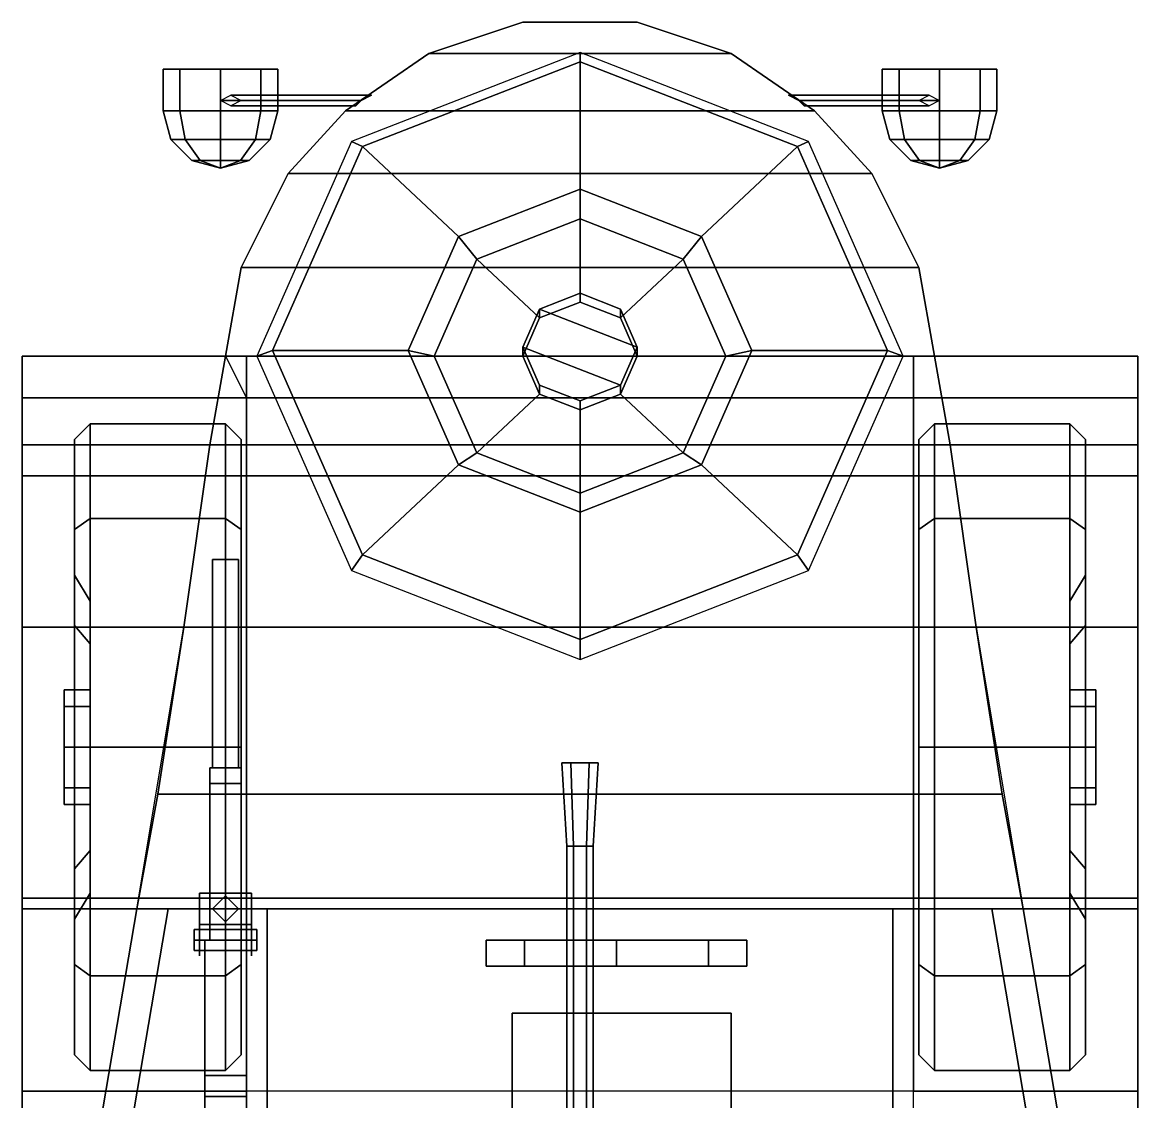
# Model space of a CAD drawing. Header units: millimetres. Extents: x -1.17 to 3, y -2.49 to 7.5.
# Drawn here: x -1.07 to 1.07, y 1.15 to 3.22 of the extents above; entities that cross this region are included whole.
import ezdxf

# ---------------------------------------------------------------- set-up
doc = ezdxf.new("R2010")
doc.units = ezdxf.units.MM
for name, color, linetype in [('gun', 1, 'Continuous'), ('mudguards', 6, 'Continuous'), ('turret', 2, 'Continuous'), ('wheels', 2, 'Continuous')]:
    doc.layers.add(name, color=color, linetype=linetype)

msp = doc.modelspace()

# ---------------------------------------------------------------- linework, layer by layer
for points in [[(-0.11, 3.22, 0.94), (-0.29, 3.16, 0.79), (-0.29, 3.16, 1), (-0.11, 3.22, 0.97)], [(-0.11, 3.22, 0.97), (-0.29, 3.16, 1), (0.29, 3.16, 1), (0.11, 3.22, 0.97)], [(0.11, 3.22, 0.94), (0.29, 3.16, 0.79), (-0.29, 3.16, 0.79), (-0.11, 3.22, 0.94)], [(0.11, 3.22, 0.97), (0.11, 3.22, 0.94), (-0.11, 3.22, 0.94), (-0.11, 3.22, 0.97)], [(0.29, 3.16, 1), (0.29, 3.16, 0.79), (0.11, 3.22, 0.94), (0.11, 3.22, 0.97)], [(-0.29, 3.16, 0.73), (-0.45, 3.05, 0.69), (-0.45, 3.05, 1.04), (-0.29, 3.16, 1)], [(-0.29, 3.16, 1), (-0.45, 3.05, 1.04), (0.45, 3.05, 1.04), (0.29, 3.16, 1)], [(0.29, 3.16, 0.73), (0.45, 3.05, 0.69), (-0.45, 3.05, 0.69), (-0.29, 3.16, 0.73)], [(0, 3.1621, 0.9966), (-0.4384, 2.9916, 1.0591), (-0.4172, 2.982, 1.0945), (0, 3.1443, 1.0351)], [(0.29, 3.16, 0.79), (0.29, 3.16, 0.73), (-0.29, 3.16, 0.73), (-0.29, 3.16, 0.79)], [(0.4384, 2.9916, 1.0591), (0, 3.1621, 0.9966), (0, 3.1443, 1.0351), (0.4172, 2.982, 1.0945)], [(0.45, 3.05, 1.04), (0.45, 3.05, 0.69), (0.29, 3.16, 0.73), (0.29, 3.16, 1)], [(-0.7678, 3.13, 0.9478), (-0.8, 3.13, 0.87), (-0.8, 3.05, 0.87), (-0.7678, 3.05, 0.9478)], [(-0.8, 3.13, 0.87), (-0.7678, 3.13, 0.7922), (-0.7678, 3.05, 0.7922), (-0.8, 3.05, 0.87)], [(-0.6122, 3.13, 0.9478), (-0.8, 3.13, 0.87), (-0.7678, 3.13, 0.9478), (-0.69, 3.13, 0.98)], [(-0.58, 3.13, 0.87), (-0.7678, 3.13, 0.7922), (-0.8, 3.13, 0.87), (-0.6122, 3.13, 0.9478)], [(-0.69, 3.13, 0.98), (-0.7678, 3.13, 0.9478), (-0.7678, 3.05, 0.9478), (-0.69, 3.05, 0.98)], [(-0.7678, 3.13, 0.7922), (-0.69, 3.13, 0.76), (-0.69, 3.05, 0.76), (-0.7678, 3.05, 0.7922)], [(-0.6122, 3.13, 0.7922), (-0.69, 3.13, 0.76), (-0.7678, 3.13, 0.7922), (-0.58, 3.13, 0.87)], [(-0.6122, 3.13, 0.9478), (-0.69, 3.13, 0.98), (-0.69, 3.05, 0.98), (-0.6122, 3.05, 0.9478)], [(-0.69, 3.13, 0.76), (-0.6122, 3.13, 0.7922), (-0.6122, 3.05, 0.7922), (-0.69, 3.05, 0.76)], [(-0.58, 3.13, 0.87), (-0.6122, 3.13, 0.9478), (-0.6122, 3.05, 0.9478), (-0.58, 3.05, 0.87)], [(-0.6122, 3.13, 0.7922), (-0.58, 3.13, 0.87), (-0.58, 3.05, 0.87), (-0.6122, 3.05, 0.7922)], [(0, 3.1443, 1.0351), (-0.4172, 2.982, 1.0945), (-0.2333, 2.8094, 1.1578), (0, 2.9002, 1.1246)], [(0.4172, 2.982, 1.0945), (0, 3.1443, 1.0351), (0, 2.9002, 1.1246), (0.2333, 2.8094, 1.1578)], [(0.8, 3.13, 0.87), (0.6122, 3.13, 0.7922), (0.58, 3.13, 0.87), (0.7678, 3.13, 0.9478)], [(0.7678, 3.13, 0.9478), (0.58, 3.13, 0.87), (0.6122, 3.13, 0.9478), (0.69, 3.13, 0.98)], [(0.6122, 3.13, 0.9478), (0.58, 3.13, 0.87), (0.58, 3.05, 0.87), (0.6122, 3.05, 0.9478)], [(0.58, 3.13, 0.87), (0.6122, 3.13, 0.7922), (0.6122, 3.05, 0.7922), (0.58, 3.05, 0.87)], [(0.7678, 3.13, 0.7922), (0.69, 3.13, 0.76), (0.6122, 3.13, 0.7922), (0.8, 3.13, 0.87)], [(0.6122, 3.13, 0.7922), (0.69, 3.13, 0.76), (0.69, 3.05, 0.76), (0.6122, 3.05, 0.7922)], [(0.69, 3.13, 0.98), (0.6122, 3.13, 0.9478), (0.6122, 3.05, 0.9478), (0.69, 3.05, 0.98)], [(0.69, 3.13, 0.76), (0.7678, 3.13, 0.7922), (0.7678, 3.05, 0.7922), (0.69, 3.05, 0.76)], [(0.7678, 3.13, 0.9478), (0.69, 3.13, 0.98), (0.69, 3.05, 0.98), (0.7678, 3.05, 0.9478)], [(0.8, 3.13, 0.87), (0.7678, 3.13, 0.9478), (0.7678, 3.05, 0.9478), (0.8, 3.05, 0.87)], [(0.7678, 3.13, 0.7922), (0.8, 3.13, 0.87), (0.8, 3.05, 0.87), (0.7678, 3.05, 0.7922)], [(-0.4, 3.08, 0.77), (-0.42, 3.07, 0.76), (-0.69, 3.07, 0.76), (-0.67, 3.08, 0.77)], [(-0.42, 3.07, 0.76), (-0.43, 3.06, 0.77), (-0.67, 3.06, 0.77), (-0.69, 3.07, 0.76)], [(-0.42, 3.07, 0.78), (-0.4, 3.08, 0.77), (-0.67, 3.08, 0.77), (-0.65, 3.07, 0.78)], [(-0.43, 3.06, 0.77), (-0.42, 3.07, 0.78), (-0.65, 3.07, 0.78), (-0.67, 3.06, 0.77)], [(0.42, 3.07, 0.76), (0.4, 3.08, 0.77), (0.67, 3.08, 0.77), (0.69, 3.07, 0.76)], [(0.4, 3.08, 0.77), (0.42, 3.07, 0.78), (0.65, 3.07, 0.78), (0.67, 3.08, 0.77)], [(0.43, 3.06, 0.77), (0.42, 3.07, 0.76), (0.69, 3.07, 0.76), (0.67, 3.06, 0.77)], [(0.42, 3.07, 0.78), (0.43, 3.06, 0.77), (0.67, 3.06, 0.77), (0.65, 3.07, 0.78)], [(-0.7574, 2.995, 0.9374), (-0.7678, 3.05, 0.9478), (-0.8, 3.05, 0.87), (-0.7853, 2.995, 0.87)], [(-0.7853, 2.995, 0.87), (-0.8, 3.05, 0.87), (-0.7678, 3.05, 0.7922), (-0.7574, 2.995, 0.8026)], [(-0.69, 2.995, 0.9653), (-0.69, 3.05, 0.98), (-0.7678, 3.05, 0.9478), (-0.7574, 2.995, 0.9374)], [(-0.7574, 2.995, 0.8026), (-0.7678, 3.05, 0.7922), (-0.69, 3.05, 0.76), (-0.69, 2.995, 0.7747)], [(-0.6226, 2.995, 0.9374), (-0.6122, 3.05, 0.9478), (-0.69, 3.05, 0.98), (-0.69, 2.995, 0.9653)], [(-0.69, 2.995, 0.7747), (-0.69, 3.05, 0.76), (-0.6122, 3.05, 0.7922), (-0.6226, 2.995, 0.8026)], [(-0.5947, 2.995, 0.87), (-0.58, 3.05, 0.87), (-0.6122, 3.05, 0.9478), (-0.6226, 2.995, 0.9374)], [(-0.6226, 2.995, 0.8026), (-0.6122, 3.05, 0.7922), (-0.58, 3.05, 0.87), (-0.5947, 2.995, 0.87)], [(-0.45, 3.05, 0.69), (-0.56, 2.93, 0.65), (-0.56, 2.93, 1.08), (-0.45, 3.05, 1.04)], [(-0.45, 3.05, 1.04), (-0.56, 2.93, 1.08), (0.56, 2.93, 1.08), (0.45, 3.05, 1.04)], [(0.45, 3.05, 0.69), (0.56, 2.93, 0.65), (-0.56, 2.93, 0.65), (-0.45, 3.05, 0.69)], [(0.56, 2.93, 1.08), (0.56, 2.93, 0.65), (0.45, 3.05, 0.69), (0.45, 3.05, 1.04)], [(0.6226, 2.995, 0.9374), (0.6122, 3.05, 0.9478), (0.58, 3.05, 0.87), (0.5947, 2.995, 0.87)], [(0.5947, 2.995, 0.87), (0.58, 3.05, 0.87), (0.6122, 3.05, 0.7922), (0.6226, 2.995, 0.8026)], [(0.6226, 2.995, 0.8026), (0.6122, 3.05, 0.7922), (0.69, 3.05, 0.76), (0.69, 2.995, 0.7747)], [(0.69, 2.995, 0.9653), (0.69, 3.05, 0.98), (0.6122, 3.05, 0.9478), (0.6226, 2.995, 0.9374)], [(0.69, 2.995, 0.7747), (0.69, 3.05, 0.76), (0.7678, 3.05, 0.7922), (0.7574, 2.995, 0.8026)], [(0.7574, 2.995, 0.9374), (0.7678, 3.05, 0.9478), (0.69, 3.05, 0.98), (0.69, 2.995, 0.9653)], [(0.7853, 2.995, 0.87), (0.8, 3.05, 0.87), (0.7678, 3.05, 0.9478), (0.7574, 2.995, 0.9374)], [(0.7574, 2.995, 0.8026), (0.7678, 3.05, 0.7922), (0.8, 3.05, 0.87), (0.7853, 2.995, 0.87)], [(-0.7289, 2.9547, 0.9089), (-0.7574, 2.995, 0.9374), (-0.7853, 2.995, 0.87), (-0.745, 2.9547, 0.87)], [(-0.745, 2.9547, 0.87), (-0.7853, 2.995, 0.87), (-0.7574, 2.995, 0.8026), (-0.7289, 2.9547, 0.8311)], [(-0.69, 2.9547, 0.925), (-0.69, 2.995, 0.9653), (-0.7574, 2.995, 0.9374), (-0.7289, 2.9547, 0.9089)], [(-0.7289, 2.9547, 0.8311), (-0.7574, 2.995, 0.8026), (-0.69, 2.995, 0.7747), (-0.69, 2.9547, 0.815)], [(-0.6511, 2.9547, 0.9089), (-0.6226, 2.995, 0.9374), (-0.69, 2.995, 0.9653), (-0.69, 2.9547, 0.925)], [(-0.69, 2.9547, 0.815), (-0.69, 2.995, 0.7747), (-0.6226, 2.995, 0.8026), (-0.6511, 2.9547, 0.8311)], [(-0.635, 2.9547, 0.87), (-0.5947, 2.995, 0.87), (-0.6226, 2.995, 0.9374), (-0.6511, 2.9547, 0.9089)], [(-0.6511, 2.9547, 0.8311), (-0.6226, 2.995, 0.8026), (-0.5947, 2.995, 0.87), (-0.635, 2.9547, 0.87)], [(-0.4384, 2.9916, 1.0591), (-0.62, 2.58, 1.21), (-0.59, 2.5903, 1.2382), (-0.4172, 2.982, 1.0945)], [(-0.4172, 2.982, 1.0945), (-0.59, 2.5903, 1.2382), (-0.33, 2.5903, 1.2382), (-0.2333, 2.8094, 1.1578)], [(0.59, 2.5903, 1.2382), (0.4172, 2.982, 1.0945), (0.2333, 2.8094, 1.1578), (0.33, 2.5903, 1.2382)], [(0.62, 2.58, 1.21), (0.4384, 2.9916, 1.0591), (0.4172, 2.982, 1.0945), (0.59, 2.5903, 1.2382)], [(0.6511, 2.9547, 0.9089), (0.6226, 2.995, 0.9374), (0.5947, 2.995, 0.87), (0.635, 2.9547, 0.87)], [(0.635, 2.9547, 0.87), (0.5947, 2.995, 0.87), (0.6226, 2.995, 0.8026), (0.6511, 2.9547, 0.8311)], [(0.69, 2.9547, 0.925), (0.69, 2.995, 0.9653), (0.6226, 2.995, 0.9374), (0.6511, 2.9547, 0.9089)], [(0.6511, 2.9547, 0.8311), (0.6226, 2.995, 0.8026), (0.69, 2.995, 0.7747), (0.69, 2.9547, 0.815)], [(0.7289, 2.9547, 0.9089), (0.7574, 2.995, 0.9374), (0.69, 2.995, 0.9653), (0.69, 2.9547, 0.925)], [(0.69, 2.9547, 0.815), (0.69, 2.995, 0.7747), (0.7574, 2.995, 0.8026), (0.7289, 2.9547, 0.8311)], [(0.745, 2.9547, 0.87), (0.7853, 2.995, 0.87), (0.7574, 2.995, 0.9374), (0.7289, 2.9547, 0.9089)], [(0.7289, 2.9547, 0.8311), (0.7574, 2.995, 0.8026), (0.7853, 2.995, 0.87), (0.745, 2.9547, 0.87)], [(-0.69, 2.94, 0.87), (-0.7289, 2.9547, 0.9089), (-0.745, 2.9547, 0.87), (-0.69, 2.94, 0.87)], [(-0.69, 2.94, 0.87), (-0.745, 2.9547, 0.87), (-0.7289, 2.9547, 0.8311), (-0.69, 2.94, 0.87)], [(-0.69, 2.94, 0.87), (-0.69, 2.9547, 0.925), (-0.7289, 2.9547, 0.9089), (-0.69, 2.94, 0.87)], [(-0.69, 2.94, 0.87), (-0.7289, 2.9547, 0.8311), (-0.69, 2.9547, 0.815), (-0.69, 2.94, 0.87)], [(-0.69, 2.94, 0.87), (-0.635, 2.9547, 0.87), (-0.6511, 2.9547, 0.9089), (-0.69, 2.94, 0.87)], [(-0.69, 2.94, 0.87), (-0.6511, 2.9547, 0.9089), (-0.69, 2.9547, 0.925), (-0.69, 2.94, 0.87)], [(-0.69, 2.94, 0.87), (-0.69, 2.9547, 0.815), (-0.6511, 2.9547, 0.8311), (-0.69, 2.94, 0.87)], [(-0.69, 2.94, 0.87), (-0.6511, 2.9547, 0.8311), (-0.635, 2.9547, 0.87), (-0.69, 2.94, 0.87)], [(0.69, 2.94, 0.87), (0.635, 2.9547, 0.87), (0.6511, 2.9547, 0.8311), (0.69, 2.94, 0.87)], [(0.69, 2.94, 0.87), (0.6511, 2.9547, 0.9089), (0.635, 2.9547, 0.87), (0.69, 2.94, 0.87)], [(0.69, 2.94, 0.87), (0.69, 2.9547, 0.925), (0.6511, 2.9547, 0.9089), (0.69, 2.94, 0.87)], [(0.69, 2.94, 0.87), (0.6511, 2.9547, 0.8311), (0.69, 2.9547, 0.815), (0.69, 2.94, 0.87)], [(0.69, 2.94, 0.87), (0.7289, 2.9547, 0.9089), (0.69, 2.9547, 0.925), (0.69, 2.94, 0.87)], [(0.69, 2.94, 0.87), (0.7289, 2.9547, 0.8311), (0.745, 2.9547, 0.87), (0.69, 2.94, 0.87)], [(0.69, 2.94, 0.87), (0.69, 2.9547, 0.815), (0.7289, 2.9547, 0.8311), (0.69, 2.94, 0.87)], [(0.69, 2.94, 0.87), (0.745, 2.9547, 0.87), (0.7289, 2.9547, 0.9089), (0.69, 2.94, 0.87)], [(-0.56, 2.93, 0.65), (-0.65, 2.75, 0.58), (-0.65, 2.75, 1.15), (-0.56, 2.93, 1.08)], [(-0.56, 2.93, 1.08), (-0.65, 2.75, 1.15), (0.65, 2.75, 1.15), (0.56, 2.93, 1.08)], [(0.56, 2.93, 0.65), (0.65, 2.75, 0.58), (-0.65, 2.75, 0.58), (-0.56, 2.93, 0.65)], [(0.65, 2.75, 1.15), (0.65, 2.75, 0.58), (0.56, 2.93, 0.65), (0.56, 2.93, 1.08)], [(0, 2.9002, 1.1246), (-0.2333, 2.8094, 1.1578), (-0.198, 2.7659, 1.1418), (0, 2.8429, 1.1136)], [(0.2333, 2.8094, 1.1578), (0, 2.9002, 1.1246), (0, 2.8429, 1.1136), (0.198, 2.7659, 1.1418)], [(-0.0778, 2.653, 1.1832), (0, 2.6833, 1.1721), (0, 2.8429, 1.1136), (-0.198, 2.7659, 1.1418)], [(0, 2.6833, 1.1721), (0.0778, 2.653, 1.1832), (0.198, 2.7659, 1.1418), (0, 2.8429, 1.1136)], [(-0.2333, 2.8094, 1.1578), (-0.33, 2.5903, 1.2382), (-0.28, 2.58, 1.21), (-0.198, 2.7659, 1.1418)], [(0.33, 2.5903, 1.2382), (0.2333, 2.8094, 1.1578), (0.198, 2.7659, 1.1418), (0.28, 2.58, 1.21)], [(-0.11, 2.58, 1.21), (-0.0778, 2.653, 1.1832), (-0.198, 2.7659, 1.1418), (-0.28, 2.58, 1.21)], [(0.0778, 2.653, 1.1832), (0.11, 2.58, 1.21), (0.28, 2.58, 1.21), (0.198, 2.7659, 1.1418)], [(0.65, 2.75, 0.58), (0.68, 2.58, 0.52), (-0.68, 2.58, 0.52), (-0.65, 2.75, 0.58)], [(-0.65, 2.75, 0.58), (-0.68, 2.58, 0.52), (-0.68, 2.58, 1.21), (-0.65, 2.75, 1.15)], [(-0.65, 2.75, 1.15), (-0.68, 2.58, 1.21), (0.68, 2.58, 1.21), (0.65, 2.75, 1.15)], [(0.68, 2.58, 1.21), (0.68, 2.58, 0.52), (0.65, 2.75, 0.58), (0.65, 2.75, 1.15)], [(-0.0778, 2.6702, 1.2302), (0.11, 2.5972, 1.2569), (0.0778, 2.6702, 1.2302), (0, 2.7005, 1.2191)], [(-0.0778, 2.6702, 1.2302), (0, 2.7005, 1.2191), (0, 2.6833, 1.1721), (-0.0778, 2.653, 1.1832)], [(0, 2.7005, 1.2191), (0.0778, 2.6702, 1.2302), (0.0778, 2.653, 1.1832), (0, 2.6833, 1.1721)], [(-0.11, 2.5972, 1.2569), (-0.0778, 2.6702, 1.2302), (-0.0778, 2.653, 1.1832), (-0.11, 2.58, 1.21)], [(-0.11, 2.5972, 1.2569), (0.0778, 2.5242, 1.2837), (0.11, 2.5972, 1.2569), (-0.0778, 2.6702, 1.2302)], [(0.0778, 2.6702, 1.2302), (0.11, 2.5972, 1.2569), (0.11, 2.58, 1.21), (0.0778, 2.653, 1.1832)], [(-0.62, 2.58, 1.21), (-0.4384, 2.1684, 1.3609), (-0.4172, 2.1986, 1.3818), (-0.59, 2.5903, 1.2382)], [(-0.59, 2.5903, 1.2382), (-0.4172, 2.1986, 1.3818), (-0.2333, 2.3712, 1.3185), (-0.33, 2.5903, 1.2382)], [(-0.33, 2.5903, 1.2382), (-0.2333, 2.3712, 1.3185), (-0.198, 2.3941, 1.2782), (-0.28, 2.58, 1.21)], [(-0.0778, 2.5242, 1.2837), (-0.11, 2.5972, 1.2569), (-0.11, 2.58, 1.21), (-0.0778, 2.507, 1.2368)], [(-0.0778, 2.5242, 1.2837), (0, 2.4939, 1.2948), (0.0778, 2.5242, 1.2837), (-0.11, 2.5972, 1.2569)], [(0.11, 2.5972, 1.2569), (0.0778, 2.5242, 1.2837), (0.0778, 2.507, 1.2368), (0.11, 2.58, 1.21)], [(0.2333, 2.3712, 1.3185), (0.33, 2.5903, 1.2382), (0.28, 2.58, 1.21), (0.198, 2.3941, 1.2782)], [(0.4172, 2.1986, 1.3818), (0.59, 2.5903, 1.2382), (0.33, 2.5903, 1.2382), (0.2333, 2.3712, 1.3185)], [(0.4384, 2.1684, 1.3609), (0.62, 2.58, 1.21), (0.59, 2.5903, 1.2382), (0.4172, 2.1986, 1.3818)], [(-0.68, 2.58, 1.21), (-0.71, 2.41, 1.28), (0.71, 2.41, 1.28), (0.68, 2.58, 1.21)], [(-0.68, 2.58, 0.76), (-0.71, 2.41, 1.25), (-0.71, 2.41, 1.28), (-0.68, 2.58, 1.21)], [(-0.64, 2.58, 0.52), (-0.64, 2.5, 0.49), (-0.64, 2.5, 0.79), (-0.64, 2.58, 0.76)], [(0.64, 2.58, 0.52), (0.64, 2.5, 0.49), (-0.64, 2.5, 0.49), (-0.64, 2.58, 0.52)], [(-0.0778, 2.507, 1.2368), (-0.11, 2.58, 1.21), (-0.28, 2.58, 1.21), (-0.198, 2.3941, 1.2782)], [(0.11, 2.58, 1.21), (0.0778, 2.507, 1.2368), (0.198, 2.3941, 1.2782), (0.28, 2.58, 1.21)], [(0.64, 2.5, 0.79), (0.64, 2.5, 0.49), (0.64, 2.58, 0.52), (0.64, 2.58, 0.76)], [(0.71, 2.41, 1.28), (0.71, 2.41, 1.25), (0.68, 2.58, 0.76), (0.68, 2.58, 1.21)], [(0, 2.4767, 1.2479), (-0.0778, 2.507, 1.2368), (-0.198, 2.3941, 1.2782), (0, 2.3171, 1.3064)], [(0, 2.4939, 1.2948), (-0.0778, 2.5242, 1.2837), (-0.0778, 2.507, 1.2368), (0, 2.4767, 1.2479)], [(0.0778, 2.5242, 1.2837), (0, 2.4939, 1.2948), (0, 2.4767, 1.2479), (0.0778, 2.507, 1.2368)], [(0.0778, 2.507, 1.2368), (0, 2.4767, 1.2479), (0, 2.3171, 1.3064), (0.198, 2.3941, 1.2782)], [(-0.64, 2.5, 0.49), (-0.64, 2.35, 0.49), (-0.64, 2.35, 1.21), (-0.64, 2.5, 0.79)], [(0.64, 2.5, 0.49), (0.64, 2.35, 0.49), (-0.64, 2.35, 0.49), (-0.64, 2.5, 0.49)], [(0.64, 2.35, 1.21), (0.64, 2.35, 0.49), (0.64, 2.5, 0.49), (0.64, 2.5, 0.79)], [(-0.71, 2.41, 1.28), (-0.76, 2.06, 1.4), (0.76, 2.06, 1.4), (0.71, 2.41, 1.28)], [(-0.71, 2.41, 1.25), (-0.76, 2.06, 1.38), (-0.76, 2.06, 1.4), (-0.71, 2.41, 1.28)], [(0.76, 2.06, 1.4), (0.76, 2.06, 1.38), (0.71, 2.41, 1.25), (0.71, 2.41, 1.28)], [(-0.2333, 2.3712, 1.3185), (0, 2.2805, 1.3518), (0, 2.3171, 1.3064), (-0.198, 2.3941, 1.2782)], [(0, 2.2805, 1.3518), (0.2333, 2.3712, 1.3185), (0.198, 2.3941, 1.2782), (0, 2.3171, 1.3064)], [(-0.4172, 2.1986, 1.3818), (0, 2.0364, 1.4413), (0, 2.2805, 1.3518), (-0.2333, 2.3712, 1.3185)], [(0, 2.0364, 1.4413), (0.4172, 2.1986, 1.3818), (0.2333, 2.3712, 1.3185), (0, 2.2805, 1.3518)], [(-0.64, 2.35, 0.49), (-0.64, 2.06, 0.49), (-0.64, 2.06, 1.32), (-0.64, 2.35, 1.21)], [(0.64, 2.35, 0.49), (0.64, 2.06, 0.49), (-0.64, 2.06, 0.49), (-0.64, 2.35, 0.49)], [(0.64, 2.06, 1.32), (0.64, 2.06, 0.49), (0.64, 2.35, 0.49), (0.64, 2.35, 1.21)], [(-0.4384, 2.1684, 1.3609), (0, 1.9979, 1.4234), (0, 2.0364, 1.4413), (-0.4172, 2.1986, 1.3818)], [(0, 1.9979, 1.4234), (0.4384, 2.1684, 1.3609), (0.4172, 2.1986, 1.3818), (0, 2.0364, 1.4413)], [(-0.76, 2.06, 1.38), (-0.81, 1.74, 1.38), (-0.81, 1.74, 1.52), (-0.76, 2.06, 1.4)], [(-0.76, 2.06, 1.4), (-0.81, 1.74, 1.52), (0.81, 1.74, 1.52), (0.76, 2.06, 1.4)], [(-0.64, 2.06, 0.49), (-0.64, 1.54, 0.49), (-0.64, 1.54, 1.32), (-0.64, 2.06, 1.32)], [(0.64, 2.06, 0.49), (0.64, 1.54, 0.49), (-0.64, 1.54, 0.49), (-0.64, 2.06, 0.49)], [(0.64, 1.54, 1.32), (0.64, 1.54, 0.49), (0.64, 2.06, 0.49), (0.64, 2.06, 1.32)], [(0.81, 1.74, 1.52), (0.81, 1.74, 1.38), (0.76, 2.06, 1.38), (0.76, 2.06, 1.4)], [(-0.81, 1.74, 1.38), (-0.85, 1.52, 1.38), (-0.85, 1.52, 1.52), (-0.81, 1.74, 1.52)], [(-0.81, 1.74, 1.52), (-0.85, 1.52, 1.52), (0.85, 1.52, 1.52), (0.81, 1.74, 1.52)], [(0.85, 1.52, 1.52), (0.85, 1.52, 1.38), (0.81, 1.74, 1.38), (0.81, 1.74, 1.52)], [(-0.85, 1.52, 1.38), (-0.92, 1.11, 0.98), (-0.92, 1.11, 1.52), (-0.85, 1.52, 1.52)], [(-0.85, 1.52, 1.52), (-0.92, 1.11, 1.52), (-0.86, 1.11, 1.52), (-0.79, 1.52, 1.52)], [(-0.86, 1.11, 1.52), (-0.86, 1.11, 0.98), (-0.79, 1.52, 1.38), (-0.79, 1.52, 1.52)], [(-0.79, 1.52, 1.38), (-0.86, 1.11, 1.38), (-0.6, 1.11, 1.38), (-0.6, 1.52, 1.38)], [(-0.79, 1.52, 1.38), (0.79, 1.52, 1.38), (0.79, 1.52, 1.52), (-0.79, 1.52, 1.52)], [(-0.64, 1.54, 0.49), (-0.64, 1.17, 0.49), (-0.64, 1.17, 0.95), (-0.64, 1.54, 1.32)], [(0.64, 1.54, 0.49), (0.64, 1.17, 0.49), (-0.64, 1.17, 0.49), (-0.64, 1.54, 0.49)], [(-0.6, 1.52, 0.72), (0.6, 1.52, 0.72), (0.6, 1.52, 1.38), (-0.6, 1.52, 1.38)], [(-0.6, 1.11, 1.38), (-0.6, 1.11, 0.72), (-0.6, 1.52, 0.72), (-0.6, 1.52, 1.38)], [(-0.6, 1.52, 0.72), (-0.6, 1.11, 0.72), (0.6, 1.11, 0.72), (0.6, 1.52, 0.72)], [(0.6, 1.52, 1.38), (0.6, 1.11, 1.38), (0.86, 1.11, 1.38), (0.79, 1.52, 1.38)], [(0.6, 1.52, 0.72), (0.6, 1.11, 0.72), (0.6, 1.11, 1.38), (0.6, 1.52, 1.38)], [(0.64, 1.17, 0.95), (0.64, 1.17, 0.49), (0.64, 1.54, 0.49), (0.64, 1.54, 1.32)], [(0.79, 1.52, 1.52), (0.86, 1.11, 1.52), (0.92, 1.11, 1.52), (0.85, 1.52, 1.52)], [(0.79, 1.52, 1.38), (0.86, 1.11, 0.98), (0.86, 1.11, 1.52), (0.79, 1.52, 1.52)], [(0.92, 1.11, 1.52), (0.92, 1.11, 0.98), (0.85, 1.52, 1.38), (0.85, 1.52, 1.52)], [(-0.1068, 1.46, 1.5268), (-0.18, 1.46, 1.35), (-0.18, 1.41, 1.35), (-0.1068, 1.41, 1.5268)], [(-0.18, 1.46, 1.35), (-0.1068, 1.46, 1.1732), (-0.1068, 1.41, 1.1732), (-0.18, 1.41, 1.35)], [(0.2468, 1.46, 1.5268), (-0.18, 1.46, 1.35), (-0.1068, 1.46, 1.5268), (0.07, 1.46, 1.6)], [(0.32, 1.46, 1.35), (-0.1068, 1.46, 1.1732), (-0.18, 1.46, 1.35), (0.2468, 1.46, 1.5268)], [(0.07, 1.46, 1.6), (-0.1068, 1.46, 1.5268), (-0.1068, 1.41, 1.5268), (0.07, 1.41, 1.6)], [(-0.1068, 1.46, 1.1732), (0.07, 1.46, 1.1), (0.07, 1.41, 1.1), (-0.1068, 1.41, 1.1732)], [(0.2468, 1.46, 1.1732), (0.07, 1.46, 1.1), (-0.1068, 1.46, 1.1732), (0.32, 1.46, 1.35)], [(0.2468, 1.46, 1.5268), (0.07, 1.46, 1.6), (0.07, 1.41, 1.6), (0.2468, 1.41, 1.5268)], [(0.07, 1.46, 1.1), (0.2468, 1.46, 1.1732), (0.2468, 1.41, 1.1732), (0.07, 1.41, 1.1)], [(0.32, 1.46, 1.35), (0.2468, 1.46, 1.5268), (0.2468, 1.41, 1.5268), (0.32, 1.41, 1.35)], [(0.2468, 1.46, 1.1732), (0.32, 1.46, 1.35), (0.32, 1.41, 1.35), (0.2468, 1.41, 1.1732)], [(-0.1068, 1.41, 1.1732), (0.32, 1.41, 1.35), (0.2468, 1.41, 1.5268), (-0.18, 1.41, 1.35)], [(-0.18, 1.41, 1.35), (0.2468, 1.41, 1.5268), (0.07, 1.41, 1.6), (-0.1068, 1.41, 1.5268)], [(0.07, 1.41, 1.1), (0.2468, 1.41, 1.1732), (0.32, 1.41, 1.35), (-0.1068, 1.41, 1.1732)], [(-0.13, 1.32, 0.72), (-0.13, 0.98, 0.72), (-0.13, 0.98, 1.01), (-0.13, 1.32, 1.01)], [(-0.13, 0.98, 1.01), (0.29, 0.98, 1.01), (0.29, 1.32, 1.01), (-0.13, 1.32, 1.01)], [(-0.13, 1.32, 1.01), (0.29, 1.32, 1.01), (0.29, 1.32, 0.72), (-0.13, 1.32, 0.72)], [(0.29, 1.32, 1.01), (0.29, 0.98, 1.01), (0.29, 0.98, 0.72), (0.29, 1.32, 0.72)]]:
    msp.add_3dface(points)
at = {"layer": 'gun'}
for points in [[(-0.705, 1.79, 1.93), (-0.68, 1.79, 1.955), (-0.68, 2.19, 1.955), (-0.705, 2.19, 1.93)], [(-0.68, 1.79, 1.905), (-0.705, 1.79, 1.93), (-0.705, 2.19, 1.93), (-0.68, 2.19, 1.905)], [(-0.68, 2.19, 1.955), (-0.655, 2.19, 1.93), (-0.68, 2.19, 1.905), (-0.705, 2.19, 1.93)], [(-0.68, 1.79, 1.955), (-0.655, 1.79, 1.93), (-0.655, 2.19, 1.93), (-0.68, 2.19, 1.955)], [(-0.655, 1.79, 1.93), (-0.68, 1.79, 1.905), (-0.68, 2.19, 1.905), (-0.655, 2.19, 1.93)], [(-0.035, 1.8, 1.92), (-0.0175, 1.8, 1.8897), (-0.0125, 1.64, 1.8983), (-0.025, 1.64, 1.92)], [(-0.0175, 1.8, 1.8897), (-0.035, 1.8, 1.92), (-0.0175, 1.8, 1.9503), (0.0175, 1.8, 1.8897)], [(-0.0175, 1.8, 1.9503), (-0.035, 1.8, 1.92), (-0.025, 1.64, 1.92), (-0.0125, 1.64, 1.9417)], [(0.0175, 1.8, 1.8897), (-0.0175, 1.8, 1.9503), (0.0175, 1.8, 1.9503), (0.035, 1.8, 1.92)], [(-0.0175, 1.8, 1.8897), (0.0175, 1.8, 1.8897), (0.0125, 1.64, 1.8983), (-0.0125, 1.64, 1.8983)], [(0.0175, 1.8, 1.9503), (-0.0175, 1.8, 1.9503), (-0.0125, 1.64, 1.9417), (0.0125, 1.64, 1.9417)], [(0.0175, 1.8, 1.8897), (0.035, 1.8, 1.92), (0.025, 1.64, 1.92), (0.0125, 1.64, 1.8983)], [(0.035, 1.8, 1.92), (0.0175, 1.8, 1.9503), (0.0125, 1.64, 1.9417), (0.025, 1.64, 1.92)], [(-0.71, 1.79, 1.96), (-0.71, 1.79, 1.89), (-0.71, 1.76, 1.85), (-0.71, 1.76, 1.96)], [(-0.65, 1.76, 1.96), (-0.65, 1.79, 1.96), (-0.71, 1.79, 1.96), (-0.71, 1.76, 1.96)], [(-0.65, 1.79, 1.96), (-0.65, 1.79, 1.89), (-0.71, 1.79, 1.89), (-0.71, 1.79, 1.96)], [(-0.71, 1.76, 1.85), (-0.71, 1.79, 1.89), (-0.65, 1.79, 1.89), (-0.65, 1.76, 1.85)], [(-0.65, 1.76, 1.85), (-0.65, 1.79, 1.89), (-0.65, 1.79, 1.96), (-0.65, 1.76, 1.96)], [(-0.71, 1.76, 1.96), (-0.71, 1.76, 1.85), (-0.71, 1.46, 1.85), (-0.71, 1.46, 1.96)], [(-0.71, 1.46, 1.85), (-0.71, 1.76, 1.85), (-0.65, 1.76, 1.85), (-0.65, 1.46, 1.85)], [(-0.65, 1.46, 1.96), (-0.65, 1.76, 1.96), (-0.71, 1.76, 1.96), (-0.71, 1.46, 1.96)], [(-0.65, 1.46, 1.85), (-0.65, 1.76, 1.85), (-0.65, 1.76, 1.96), (-0.65, 1.46, 1.96)], [(-0.0125, 0.98, 1.8983), (-0.025, 0.98, 1.92), (-0.025, 1.64, 1.92), (-0.0125, 1.64, 1.8983)], [(-0.025, 0.98, 1.92), (-0.0125, 0.98, 1.9417), (-0.0125, 1.64, 1.9417), (-0.025, 1.64, 1.92)], [(0.0125, 0.98, 1.8983), (-0.0125, 0.98, 1.8983), (-0.0125, 1.64, 1.8983), (0.0125, 1.64, 1.8983)], [(-0.0125, 0.98, 1.9417), (0.0125, 0.98, 1.9417), (0.0125, 1.64, 1.9417), (-0.0125, 1.64, 1.9417)], [(0.025, 0.98, 1.92), (0.0125, 0.98, 1.8983), (0.0125, 1.64, 1.8983), (0.025, 1.64, 1.92)], [(0.0125, 0.98, 1.9417), (0.025, 0.98, 1.92), (0.025, 1.64, 1.92), (0.0125, 1.64, 1.9417)], [(-0.74, 1.48, 1.9), (-0.74, 1.46, 1.92), (-0.62, 1.46, 1.92), (-0.62, 1.48, 1.9)], [(-0.74, 1.46, 1.88), (-0.74, 1.48, 1.9), (-0.62, 1.48, 1.9), (-0.62, 1.46, 1.88)], [(-0.62, 1.46, 1.92), (-0.62, 1.44, 1.9), (-0.62, 1.46, 1.88), (-0.62, 1.48, 1.9)], [(-0.74, 1.46, 1.92), (-0.74, 1.44, 1.9), (-0.62, 1.44, 1.9), (-0.62, 1.46, 1.92)], [(-0.74, 1.44, 1.9), (-0.74, 1.46, 1.88), (-0.62, 1.46, 1.88), (-0.62, 1.44, 1.9)], [(-0.72, 1.46, 1.92), (-0.74, 1.46, 1.88), (-0.74, 1.44, 1.9), (-0.74, 1.46, 1.92)], [(-0.64, 0.96, 1.99), (-0.64, 1.46, 1.99), (-0.72, 1.46, 1.99), (-0.72, 0.96, 1.99)], [(-0.72, 1.46, 1.99), (-0.72, 1.46, 1.88), (-0.72, 1.04, 1.88), (-0.72, 0.96, 1.99)], [(-0.64, 1.46, 1.99), (-0.64, 1.46, 1.88), (-0.72, 1.46, 1.88), (-0.72, 1.46, 1.99)], [(-0.72, 1.46, 1.88), (-0.72, 1.46, 1.84), (-0.72, 1.2, 1.84), (-0.72, 1.16, 1.88)], [(-0.64, 1.46, 1.88), (-0.64, 1.46, 1.84), (-0.72, 1.46, 1.84), (-0.72, 1.46, 1.88)], [(-0.72, 1.2, 1.84), (-0.72, 1.46, 1.84), (-0.64, 1.46, 1.84), (-0.64, 1.2, 1.84)], [(-0.64, 1.04, 1.88), (-0.64, 1.46, 1.88), (-0.64, 1.46, 1.99), (-0.64, 0.96, 1.99)], [(-0.64, 1.2, 1.84), (-0.64, 1.46, 1.84), (-0.64, 1.46, 1.88), (-0.64, 1.16, 1.88)], [(-0.72, 1.16, 1.88), (-0.72, 1.2, 1.84), (-0.64, 1.2, 1.84), (-0.64, 1.16, 1.88)], [(-0.72, 1.04, 1.88), (-0.72, 1.16, 1.88), (-0.64, 1.16, 1.88), (-0.64, 1.04, 1.88)]]:
    msp.add_3dface(points, dxfattribs=at)
at = {"layer": 'mudguards'}
for points in [[(-1.07, 2.58, 0.76), (-1.07, 2.5, 0.79), (-1.07, 2.35, 1.21), (-1.07, 2.41, 1.25)], [(-0.71, 2.41, 1.25), (-0.68, 2.58, 0.76), (-1.07, 2.58, 0.76), (-1.07, 2.41, 1.25)], [(-0.68, 2.58, 0.76), (-0.64, 2.5, 0.79), (-1.07, 2.5, 0.79), (-1.07, 2.58, 0.76)], [(1.07, 2.58, 0.76), (1.07, 2.5, 0.79), (0.64, 2.5, 0.79), (0.64, 2.58, 0.76)], [(1.07, 2.41, 1.25), (1.07, 2.58, 0.76), (0.68, 2.58, 0.76), (0.71, 2.41, 1.25)], [(1.07, 2.35, 1.21), (1.07, 2.5, 0.79), (1.07, 2.58, 0.76), (1.07, 2.41, 1.25)], [(-1.07, 2.35, 1.21), (-1.07, 2.5, 0.79), (-0.64, 2.5, 0.79), (-0.64, 2.35, 1.21)], [(0.64, 2.35, 1.21), (0.64, 2.5, 0.79), (1.07, 2.5, 0.79), (1.07, 2.35, 1.21)], [(-1.07, 2.41, 1.25), (-1.07, 2.35, 1.21), (-1.07, 2.06, 1.32), (-1.07, 2.06, 1.38)], [(-0.76, 2.06, 1.38), (-0.71, 2.41, 1.25), (-1.07, 2.41, 1.25), (-1.07, 2.06, 1.38)], [(1.07, 2.06, 1.38), (1.07, 2.41, 1.25), (0.71, 2.41, 1.25), (0.76, 2.06, 1.38)], [(1.07, 2.06, 1.32), (1.07, 2.35, 1.21), (1.07, 2.41, 1.25), (1.07, 2.06, 1.38)], [(-1.07, 2.06, 1.32), (-1.07, 2.35, 1.21), (-0.64, 2.35, 1.21), (-0.64, 2.06, 1.32)], [(0.64, 2.06, 1.32), (0.64, 2.35, 1.21), (1.07, 2.35, 1.21), (1.07, 2.06, 1.32)], [(-0.85, 1.52, 1.38), (-0.76, 2.06, 1.38), (-1.07, 2.06, 1.38), (-1.07, 1.52, 1.38)], [(-1.07, 2.06, 1.38), (-1.07, 2.06, 1.32), (-1.07, 1.54, 1.32), (-1.07, 1.52, 1.38)], [(-1.07, 1.54, 1.32), (-1.07, 2.06, 1.32), (-0.64, 2.06, 1.32), (-0.64, 1.54, 1.32)], [(0.64, 1.54, 1.32), (0.64, 2.06, 1.32), (1.07, 2.06, 1.32), (1.07, 1.54, 1.32)], [(1.07, 1.52, 1.38), (1.07, 2.06, 1.38), (0.76, 2.06, 1.38), (0.85, 1.52, 1.38)], [(1.07, 1.54, 1.32), (1.07, 2.06, 1.32), (1.07, 2.06, 1.38), (1.07, 1.52, 1.38)], [(-1.07, 1.52, 1.38), (-1.07, 1.54, 1.32), (-1.07, 1.17, 0.95), (-1.07, 1.11, 0.98)], [(-1.07, 1.17, 0.95), (-1.07, 1.54, 1.32), (-0.64, 1.54, 1.32), (-0.64, 1.17, 0.95)], [(-0.92, 1.11, 0.98), (-0.85, 1.52, 1.38), (-1.07, 1.52, 1.38), (-1.07, 1.11, 0.98)], [(0.64, 1.17, 0.95), (0.64, 1.54, 1.32), (1.07, 1.54, 1.32), (1.07, 1.17, 0.95)], [(1.07, 1.11, 0.98), (1.07, 1.52, 1.38), (0.85, 1.52, 1.38), (0.92, 1.11, 0.98)], [(1.07, 1.17, 0.95), (1.07, 1.54, 1.32), (1.07, 1.52, 1.38), (1.07, 1.11, 0.98)], [(-1.07, 1.11, 0.98), (-1.07, 1.17, 0.95), (-1.07, 1.17, 0.46), (-1.07, 1.11, 0.43)], [(-1.07, 1.17, 0.46), (-1.07, 1.17, 0.95), (-0.64, 1.17, 0.95), (-0.64, 1.17, 0.46)], [(-1.07, 1.11, 0.43), (-1.07, 1.17, 0.46), (-0.64, 1.17, 0.46), (-0.64, 1.11, 0.43)], [(0.64, 1.17, 0.46), (0.64, 1.17, 0.95), (1.07, 1.17, 0.95), (1.07, 1.17, 0.46)], [(0.64, 1.11, 0.43), (0.64, 1.17, 0.46), (1.07, 1.17, 0.46), (1.07, 1.11, 0.43)], [(1.07, 1.17, 0.46), (1.07, 1.17, 0.95), (1.07, 1.11, 0.98), (1.07, 1.11, 0.43)]]:
    msp.add_3dface(points, dxfattribs=at)
at = {"layer": 'turret'}
for points in [[(-0.73, 1.49, 1.81), (-0.73, 1.55, 1.81), (-0.73, 1.54, 1.87), (-0.73, 1.49, 1.85)], [(-0.73, 1.49, 1.85), (-0.73, 1.54, 1.87), (-0.73, 1.55, 1.81), (-0.73, 1.49, 1.81)], [(-0.63, 1.49, 1.81), (-0.63, 1.55, 1.81), (-0.73, 1.55, 1.81), (-0.73, 1.49, 1.81)], [(-0.73, 1.49, 1.81), (-0.73, 1.55, 1.81), (-0.63, 1.55, 1.81), (-0.63, 1.49, 1.81)], [(-0.68, 1.545, 1.31), (-0.705, 1.52, 1.31), (-0.705, 1.52, 1.81), (-0.68, 1.545, 1.81)], [(-0.655, 1.52, 1.31), (-0.68, 1.545, 1.31), (-0.68, 1.545, 1.81), (-0.655, 1.52, 1.81)], [(-0.63, 1.49, 1.81), (-0.63, 1.55, 1.81), (-0.63, 1.54, 1.87), (-0.63, 1.49, 1.85)], [(-0.63, 1.49, 1.85), (-0.63, 1.54, 1.87), (-0.63, 1.55, 1.81), (-0.63, 1.49, 1.81)], [(-0.73, 1.49, 1.85), (-0.73, 1.54, 1.87), (-0.73, 1.46, 1.93), (-0.73, 1.43, 1.89)], [(-0.73, 1.43, 1.89), (-0.73, 1.46, 1.93), (-0.73, 1.54, 1.87), (-0.73, 1.49, 1.85)], [(-0.705, 1.52, 1.31), (-0.68, 1.495, 1.31), (-0.68, 1.495, 1.81), (-0.705, 1.52, 1.81)], [(-0.68, 1.495, 1.31), (-0.655, 1.52, 1.31), (-0.655, 1.52, 1.81), (-0.68, 1.495, 1.81)], [(-0.63, 1.49, 1.85), (-0.63, 1.54, 1.87), (-0.63, 1.46, 1.93), (-0.63, 1.43, 1.89)], [(-0.63, 1.43, 1.89), (-0.63, 1.46, 1.93), (-0.63, 1.54, 1.87), (-0.63, 1.49, 1.85)]]:
    msp.add_3dface(points, dxfattribs=at)
at = {"layer": 'wheels'}
for points in [[(-0.94, 2.2684, 1.1084), (-0.94, 2.45, 0.67), (-0.97, 2.42, 0.67), (-0.97, 2.2472, 1.0872)], [(-0.94, 2.45, 0.67), (-0.94, 2.2684, 0.2316), (-0.97, 2.2472, 0.2528), (-0.97, 2.42, 0.67)], [(-0.94, 2.45, 0.67), (-0.94, 2.2684, 1.1084), (-0.68, 2.2684, 1.1084), (-0.68, 2.45, 0.67)], [(-0.94, 2.2684, 0.2316), (-0.94, 2.45, 0.67), (-0.68, 2.45, 0.67), (-0.68, 2.2684, 0.2316)], [(-0.68, 2.45, 0.67), (-0.68, 2.2684, 1.1084), (-0.65, 2.2472, 1.0872), (-0.65, 2.42, 0.67)], [(-0.68, 2.2684, 0.2316), (-0.68, 2.45, 0.67), (-0.65, 2.42, 0.67), (-0.65, 2.2472, 0.2528)], [(0.68, 2.2684, 1.1084), (0.68, 2.45, 0.67), (0.65, 2.42, 0.67), (0.65, 2.2472, 1.0872)], [(0.68, 2.45, 0.67), (0.68, 2.2684, 0.2316), (0.65, 2.2472, 0.2528), (0.65, 2.42, 0.67)], [(0.94, 2.2684, 1.1084), (0.94, 2.45, 0.67), (0.68, 2.45, 0.67), (0.68, 2.2684, 1.1084)], [(0.94, 2.45, 0.67), (0.94, 2.2684, 0.2316), (0.68, 2.2684, 0.2316), (0.68, 2.45, 0.67)], [(0.94, 2.2684, 0.2316), (0.94, 2.45, 0.67), (0.97, 2.42, 0.67), (0.97, 2.2472, 0.2528)], [(0.94, 2.45, 0.67), (0.94, 2.2684, 1.1084), (0.97, 2.2472, 1.0872), (0.97, 2.42, 0.67)], [(-0.97, 2.2472, 1.0872), (-0.97, 2.42, 0.67), (-0.97, 2.16, 0.67), (-0.97, 2.0633, 0.9033)], [(-0.97, 2.42, 0.67), (-0.97, 2.2472, 0.2528), (-0.97, 2.0633, 0.4367), (-0.97, 2.16, 0.67)], [(-0.65, 2.2472, 1.0872), (-0.65, 1.83, 1.26), (-0.65, 1.4128, 1.0872), (-0.65, 2.42, 0.67)], [(-0.65, 2.42, 0.67), (-0.65, 1.4128, 1.0872), (-0.65, 1.24, 0.67), (-0.65, 2.2472, 0.2528)], [(0.65, 1.24, 0.67), (0.65, 2.2472, 1.0872), (0.65, 2.42, 0.67), (0.65, 1.4128, 0.2528)], [(0.65, 1.4128, 0.2528), (0.65, 2.42, 0.67), (0.65, 2.2472, 0.2528), (0.65, 1.83, 0.08)], [(0.97, 2.42, 0.67), (0.97, 2.2472, 1.0872), (0.97, 2.0633, 0.9033), (0.97, 2.16, 0.67)], [(0.97, 2.2472, 0.2528), (0.97, 2.42, 0.67), (0.97, 2.16, 0.67), (0.97, 2.0633, 0.4367)], [(-0.94, 2.2684, 0.2316), (-0.94, 1.83, 0.05), (-0.97, 1.83, 0.08), (-0.97, 2.2472, 0.2528)], [(-0.94, 1.83, 1.29), (-0.94, 2.2684, 1.1084), (-0.97, 2.2472, 1.0872), (-0.97, 1.83, 1.26)], [(-0.94, 1.83, 0.05), (-0.94, 2.2684, 0.2316), (-0.68, 2.2684, 0.2316), (-0.68, 1.83, 0.05)], [(-0.94, 2.2684, 1.1084), (-0.94, 1.83, 1.29), (-0.68, 1.83, 1.29), (-0.68, 2.2684, 1.1084)], [(-0.68, 1.83, 0.05), (-0.68, 2.2684, 0.2316), (-0.65, 2.2472, 0.2528), (-0.65, 1.83, 0.08)], [(-0.68, 2.2684, 1.1084), (-0.68, 1.83, 1.29), (-0.65, 1.83, 1.26), (-0.65, 2.2472, 1.0872)], [(0.68, 1.83, 1.29), (0.68, 2.2684, 1.1084), (0.65, 2.2472, 1.0872), (0.65, 1.83, 1.26)], [(0.68, 2.2684, 0.2316), (0.68, 1.83, 0.05), (0.65, 1.83, 0.08), (0.65, 2.2472, 0.2528)], [(0.94, 1.83, 1.29), (0.94, 2.2684, 1.1084), (0.68, 2.2684, 1.1084), (0.68, 1.83, 1.29)], [(0.94, 2.2684, 0.2316), (0.94, 1.83, 0.05), (0.68, 1.83, 0.05), (0.68, 2.2684, 0.2316)], [(0.94, 1.83, 0.05), (0.94, 2.2684, 0.2316), (0.97, 2.2472, 0.2528), (0.97, 1.83, 0.08)], [(0.94, 2.2684, 1.1084), (0.94, 1.83, 1.29), (0.97, 1.83, 1.26), (0.97, 2.2472, 1.0872)], [(-0.97, 2.2472, 0.2528), (-0.97, 1.83, 0.08), (-0.97, 1.83, 0.34), (-0.97, 2.0633, 0.4367)], [(-0.97, 1.83, 1.26), (-0.97, 2.2472, 1.0872), (-0.97, 2.0633, 0.9033), (-0.97, 1.83, 1)], [(-0.65, 2.2472, 0.2528), (-0.65, 1.24, 0.67), (-0.65, 1.4128, 0.2528), (-0.65, 1.83, 0.08)], [(0.65, 1.4128, 1.0872), (0.65, 1.83, 1.26), (0.65, 2.2472, 1.0872), (0.65, 1.24, 0.67)], [(0.97, 2.2472, 1.0872), (0.97, 1.83, 1.26), (0.97, 1.83, 1), (0.97, 2.0633, 0.9033)], [(0.97, 1.83, 0.08), (0.97, 2.2472, 0.2528), (0.97, 2.0633, 0.4367), (0.97, 1.83, 0.34)], [(-0.97, 2.0633, 0.9033), (-0.97, 2.16, 0.67), (-0.94, 2.11, 0.67), (-0.94, 2.028, 0.868)], [(-0.97, 2.16, 0.67), (-0.97, 2.0633, 0.4367), (-0.94, 2.028, 0.472), (-0.94, 2.11, 0.67)], [(0.97, 2.16, 0.67), (0.97, 2.0633, 0.9033), (0.94, 2.028, 0.868), (0.94, 2.11, 0.67)], [(0.97, 2.0633, 0.4367), (0.97, 2.16, 0.67), (0.94, 2.11, 0.67), (0.94, 2.028, 0.472)], [(-0.94, 1.94, 0.67), (-0.94, 1.9078, 0.7478), (-0.94, 2.028, 0.868), (-0.94, 2.11, 0.67)], [(-0.94, 1.9078, 0.5922), (-0.94, 1.94, 0.67), (-0.94, 2.11, 0.67), (-0.94, 2.028, 0.472)], [(0.94, 1.9078, 0.7478), (0.94, 1.94, 0.67), (0.94, 2.11, 0.67), (0.94, 2.028, 0.868)], [(0.94, 1.94, 0.67), (0.94, 1.9078, 0.5922), (0.94, 2.028, 0.472), (0.94, 2.11, 0.67)], [(-0.97, 2.0633, 0.4367), (-0.97, 1.83, 0.34), (-0.94, 1.83, 0.39), (-0.94, 2.028, 0.472)], [(-0.97, 1.83, 1), (-0.97, 2.0633, 0.9033), (-0.94, 2.028, 0.868), (-0.94, 1.83, 0.95)], [(0.97, 2.0633, 0.9033), (0.97, 1.83, 1), (0.94, 1.83, 0.95), (0.94, 2.028, 0.868)], [(0.97, 1.83, 0.34), (0.97, 2.0633, 0.4367), (0.94, 2.028, 0.472), (0.94, 1.83, 0.39)], [(-0.94, 1.83, 0.56), (-0.94, 1.9078, 0.5922), (-0.94, 2.028, 0.472), (-0.94, 1.83, 0.39)], [(-0.94, 1.9078, 0.7478), (-0.94, 1.83, 0.78), (-0.94, 1.83, 0.95), (-0.94, 2.028, 0.868)], [(0.94, 1.9078, 0.5922), (0.94, 1.83, 0.56), (0.94, 1.83, 0.39), (0.94, 2.028, 0.472)], [(0.94, 1.83, 0.78), (0.94, 1.9078, 0.7478), (0.94, 2.028, 0.868), (0.94, 1.83, 0.95)], [(-0.99, 1.94, 0.67), (-0.99, 1.9078, 0.7478), (-0.94, 1.9078, 0.7478), (-0.94, 1.94, 0.67)], [(-0.99, 1.94, 0.67), (-0.99, 1.7522, 0.5922), (-0.99, 1.72, 0.67), (-0.99, 1.9078, 0.7478)], [(-0.99, 1.9078, 0.5922), (-0.99, 1.94, 0.67), (-0.94, 1.94, 0.67), (-0.94, 1.9078, 0.5922)], [(-0.99, 1.9078, 0.5922), (-0.99, 1.83, 0.56), (-0.99, 1.7522, 0.5922), (-0.99, 1.94, 0.67)], [(0.99, 1.9078, 0.7478), (0.99, 1.94, 0.67), (0.94, 1.94, 0.67), (0.94, 1.9078, 0.7478)], [(0.99, 1.94, 0.67), (0.99, 1.9078, 0.5922), (0.94, 1.9078, 0.5922), (0.94, 1.94, 0.67)], [(0.99, 1.7522, 0.7478), (0.99, 1.94, 0.67), (0.99, 1.9078, 0.7478), (0.99, 1.83, 0.78)], [(0.99, 1.72, 0.67), (0.99, 1.9078, 0.5922), (0.99, 1.94, 0.67), (0.99, 1.7522, 0.7478)], [(-0.99, 1.9078, 0.7478), (-0.99, 1.72, 0.67), (-0.99, 1.7522, 0.7478), (-0.99, 1.83, 0.78)], [(-0.99, 1.83, 0.56), (-0.99, 1.9078, 0.5922), (-0.94, 1.9078, 0.5922), (-0.94, 1.83, 0.56)], [(-0.99, 1.9078, 0.7478), (-0.99, 1.83, 0.78), (-0.94, 1.83, 0.78), (-0.94, 1.9078, 0.7478)], [(0.99, 1.83, 0.78), (0.99, 1.9078, 0.7478), (0.94, 1.9078, 0.7478), (0.94, 1.83, 0.78)], [(0.99, 1.9078, 0.5922), (0.99, 1.83, 0.56), (0.94, 1.83, 0.56), (0.94, 1.9078, 0.5922)], [(0.99, 1.7522, 0.5922), (0.99, 1.83, 0.56), (0.99, 1.9078, 0.5922), (0.99, 1.72, 0.67)], [(-0.99, 1.7522, 0.5922), (-0.99, 1.83, 0.56), (-0.94, 1.83, 0.56), (-0.94, 1.7522, 0.5922)], [(-0.99, 1.83, 0.78), (-0.99, 1.7522, 0.7478), (-0.94, 1.7522, 0.7478), (-0.94, 1.83, 0.78)], [(-0.97, 1.83, 0.08), (-0.97, 1.4128, 0.2528), (-0.97, 1.5967, 0.4367), (-0.97, 1.83, 0.34)], [(-0.94, 1.83, 0.05), (-0.94, 1.3916, 0.2316), (-0.97, 1.4128, 0.2528), (-0.97, 1.83, 0.08)], [(-0.97, 1.83, 0.34), (-0.97, 1.5967, 0.4367), (-0.94, 1.632, 0.472), (-0.94, 1.83, 0.39)], [(-0.94, 1.3916, 1.1084), (-0.94, 1.83, 1.29), (-0.97, 1.83, 1.26), (-0.97, 1.4128, 1.0872)], [(-0.97, 1.4128, 1.0872), (-0.97, 1.83, 1.26), (-0.97, 1.83, 1), (-0.97, 1.5967, 0.9033)], [(-0.97, 1.5967, 0.9033), (-0.97, 1.83, 1), (-0.94, 1.83, 0.95), (-0.94, 1.632, 0.868)], [(-0.94, 1.3916, 0.2316), (-0.94, 1.83, 0.05), (-0.68, 1.83, 0.05), (-0.68, 1.3916, 0.2316)], [(-0.94, 1.7522, 0.5922), (-0.94, 1.83, 0.56), (-0.94, 1.83, 0.39), (-0.94, 1.632, 0.472)], [(-0.94, 1.83, 1.29), (-0.94, 1.3916, 1.1084), (-0.68, 1.3916, 1.1084), (-0.68, 1.83, 1.29)], [(-0.94, 1.83, 0.78), (-0.94, 1.7522, 0.7478), (-0.94, 1.632, 0.868), (-0.94, 1.83, 0.95)], [(-0.68, 1.3916, 0.2316), (-0.68, 1.83, 0.05), (-0.65, 1.83, 0.08), (-0.65, 1.4128, 0.2528)], [(-0.68, 1.83, 1.29), (-0.68, 1.3916, 1.1084), (-0.65, 1.4128, 1.0872), (-0.65, 1.83, 1.26)], [(0.68, 1.3916, 1.1084), (0.68, 1.83, 1.29), (0.65, 1.83, 1.26), (0.65, 1.4128, 1.0872)], [(0.68, 1.83, 0.05), (0.68, 1.3916, 0.2316), (0.65, 1.4128, 0.2528), (0.65, 1.83, 0.08)], [(0.94, 1.3916, 1.1084), (0.94, 1.83, 1.29), (0.68, 1.83, 1.29), (0.68, 1.3916, 1.1084)], [(0.94, 1.83, 0.05), (0.94, 1.3916, 0.2316), (0.68, 1.3916, 0.2316), (0.68, 1.83, 0.05)], [(0.97, 1.83, 1), (0.97, 1.5967, 0.9033), (0.94, 1.632, 0.868), (0.94, 1.83, 0.95)], [(0.97, 1.5967, 0.4367), (0.97, 1.83, 0.34), (0.94, 1.83, 0.39), (0.94, 1.632, 0.472)], [(0.94, 1.3916, 0.2316), (0.94, 1.83, 0.05), (0.97, 1.83, 0.08), (0.97, 1.4128, 0.2528)], [(0.94, 1.83, 1.29), (0.94, 1.3916, 1.1084), (0.97, 1.4128, 1.0872), (0.97, 1.83, 1.26)], [(0.94, 1.83, 0.56), (0.94, 1.7522, 0.5922), (0.94, 1.632, 0.472), (0.94, 1.83, 0.39)], [(0.94, 1.7522, 0.7478), (0.94, 1.83, 0.78), (0.94, 1.83, 0.95), (0.94, 1.632, 0.868)], [(0.99, 1.7522, 0.7478), (0.99, 1.83, 0.78), (0.94, 1.83, 0.78), (0.94, 1.7522, 0.7478)], [(0.99, 1.83, 0.56), (0.99, 1.7522, 0.5922), (0.94, 1.7522, 0.5922), (0.94, 1.83, 0.56)], [(0.97, 1.4128, 0.2528), (0.97, 1.83, 0.08), (0.97, 1.83, 0.34), (0.97, 1.5967, 0.4367)], [(0.97, 1.83, 1.26), (0.97, 1.4128, 1.0872), (0.97, 1.5967, 0.9033), (0.97, 1.83, 1)], [(-0.99, 1.7522, 0.7478), (-0.99, 1.72, 0.67), (-0.94, 1.72, 0.67), (-0.94, 1.7522, 0.7478)], [(-0.99, 1.72, 0.67), (-0.99, 1.7522, 0.5922), (-0.94, 1.7522, 0.5922), (-0.94, 1.72, 0.67)], [(-0.94, 1.7522, 0.7478), (-0.94, 1.72, 0.67), (-0.94, 1.55, 0.67), (-0.94, 1.632, 0.868)], [(-0.94, 1.72, 0.67), (-0.94, 1.7522, 0.5922), (-0.94, 1.632, 0.472), (-0.94, 1.55, 0.67)], [(0.94, 1.7522, 0.5922), (0.94, 1.72, 0.67), (0.94, 1.55, 0.67), (0.94, 1.632, 0.472)], [(0.94, 1.72, 0.67), (0.94, 1.7522, 0.7478), (0.94, 1.632, 0.868), (0.94, 1.55, 0.67)], [(0.99, 1.72, 0.67), (0.99, 1.7522, 0.7478), (0.94, 1.7522, 0.7478), (0.94, 1.72, 0.67)], [(0.99, 1.7522, 0.5922), (0.99, 1.72, 0.67), (0.94, 1.72, 0.67), (0.94, 1.7522, 0.5922)], [(-0.97, 1.5, 0.67), (-0.97, 1.5967, 0.9033), (-0.94, 1.632, 0.868), (-0.94, 1.55, 0.67)], [(-0.97, 1.5967, 0.4367), (-0.97, 1.5, 0.67), (-0.94, 1.55, 0.67), (-0.94, 1.632, 0.472)], [(0.97, 1.5967, 0.9033), (0.97, 1.5, 0.67), (0.94, 1.55, 0.67), (0.94, 1.632, 0.868)], [(0.97, 1.5, 0.67), (0.97, 1.5967, 0.4367), (0.94, 1.632, 0.472), (0.94, 1.55, 0.67)], [(-0.97, 1.24, 0.67), (-0.97, 1.4128, 1.0872), (-0.97, 1.5967, 0.9033), (-0.97, 1.5, 0.67)], [(-0.97, 1.4128, 0.2528), (-0.97, 1.24, 0.67), (-0.97, 1.5, 0.67), (-0.97, 1.5967, 0.4367)], [(0.97, 1.24, 0.67), (0.97, 1.4128, 0.2528), (0.97, 1.5967, 0.4367), (0.97, 1.5, 0.67)], [(0.97, 1.4128, 1.0872), (0.97, 1.24, 0.67), (0.97, 1.5, 0.67), (0.97, 1.5967, 0.9033)], [(-0.94, 1.21, 0.67), (-0.94, 1.3916, 1.1084), (-0.97, 1.4128, 1.0872), (-0.97, 1.24, 0.67)], [(-0.94, 1.3916, 0.2316), (-0.94, 1.21, 0.67), (-0.97, 1.24, 0.67), (-0.97, 1.4128, 0.2528)], [(-0.68, 1.3916, 1.1084), (-0.68, 1.21, 0.67), (-0.65, 1.24, 0.67), (-0.65, 1.4128, 1.0872)], [(-0.68, 1.21, 0.67), (-0.68, 1.3916, 0.2316), (-0.65, 1.4128, 0.2528), (-0.65, 1.24, 0.67)], [(0.68, 1.21, 0.67), (0.68, 1.3916, 1.1084), (0.65, 1.4128, 1.0872), (0.65, 1.24, 0.67)], [(0.68, 1.3916, 0.2316), (0.68, 1.21, 0.67), (0.65, 1.24, 0.67), (0.65, 1.4128, 0.2528)], [(0.94, 1.21, 0.67), (0.94, 1.3916, 0.2316), (0.97, 1.4128, 0.2528), (0.97, 1.24, 0.67)], [(0.94, 1.3916, 1.1084), (0.94, 1.21, 0.67), (0.97, 1.24, 0.67), (0.97, 1.4128, 1.0872)], [(-0.94, 1.3916, 1.1084), (-0.94, 1.21, 0.67), (-0.68, 1.21, 0.67), (-0.68, 1.3916, 1.1084)], [(-0.94, 1.21, 0.67), (-0.94, 1.3916, 0.2316), (-0.68, 1.3916, 0.2316), (-0.68, 1.21, 0.67)], [(0.94, 1.21, 0.67), (0.94, 1.3916, 1.1084), (0.68, 1.3916, 1.1084), (0.68, 1.21, 0.67)], [(0.94, 1.3916, 0.2316), (0.94, 1.21, 0.67), (0.68, 1.21, 0.67), (0.68, 1.3916, 0.2316)]]:
    msp.add_3dface(points, dxfattribs=at)

doc.saveas('drawing.dxf')
